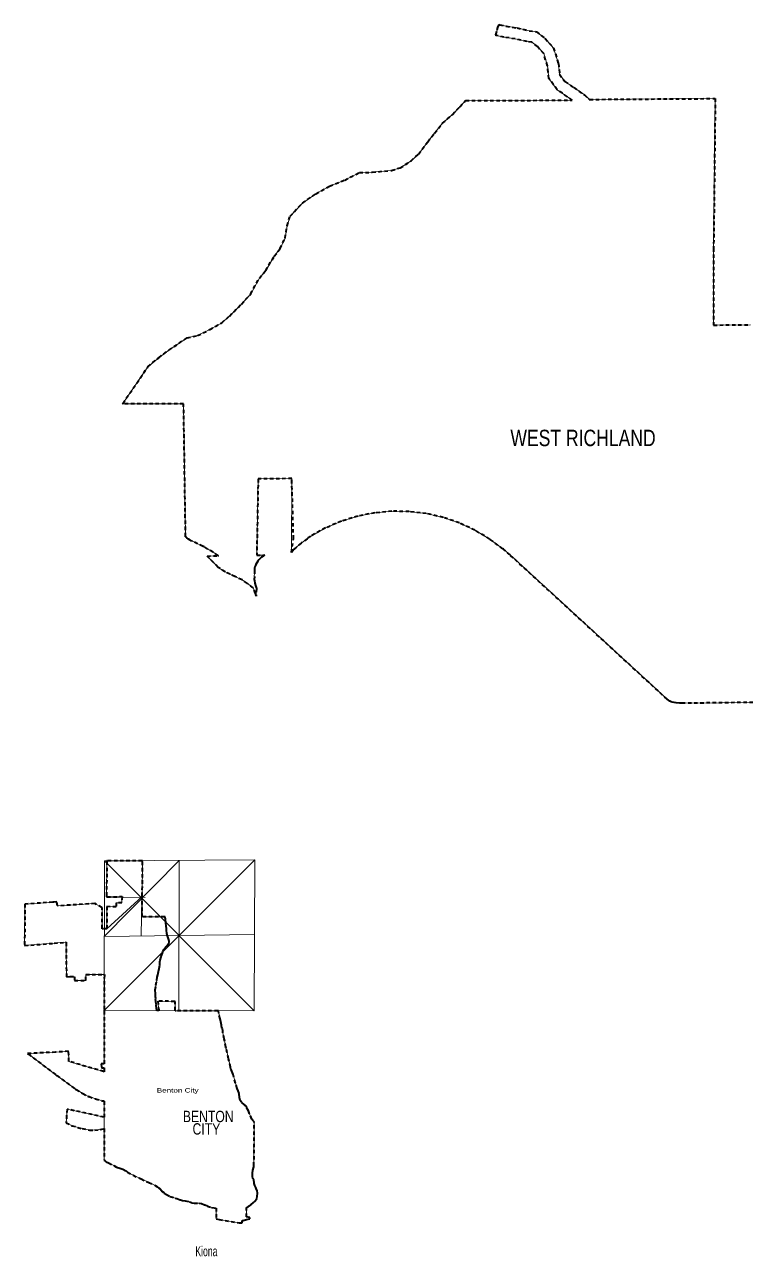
# Model space of a CAD drawing. Header units: feet. Extents: x -903180 to 1023491, y -707744 to 564635.
# Drawn here: x 379277 to 404583, y -455056 to -411812 of the extents above; entities that cross this region are included whole.
import ezdxf

# ---------------------------------------------------------------- set-up
doc = ezdxf.new("R2010")
doc.units = ezdxf.units.FT
doc.header["$LTSCALE"] = 80
doc.linetypes.add('SHORT_DASHED', pattern=[2.7, 1.5, -1.2])
for name, color, linetype, lineweight in [('13', 7, 'SHORT_DASHED', 40), ('58', 7, 'Continuous', 13), ('63', 7, 'Continuous', 13)]:
    doc.layers.add(name, color=color, linetype=linetype, lineweight=lineweight)
for name, color, linetype in [('14', 7, 'Continuous'), ('16', 7, 'Continuous'), ('36', 7, 'Continuous')]:
    doc.layers.add(name, color=color, linetype=linetype)

msp = doc.modelspace()

# ---------------------------------------------------------------- linework, layer by layer
at = {"layer": '13'}
for p, q in [((393101.58, -416355.51), (393436.16, -415922.53)), ((389235.07, -429831.52), (389215.21, -429844.3)), ((384037.24, -444658.67), (384075.81, -444525.46)), ((382047.19, -449597.77), (382070.38, -449601.98))]:
    msp.add_line(p, q, dxfattribs=at)
for points in [[(393436.16, -415922.53), (393668.06, -415619.84), (393949.48, -415274.93), (394302.24, -414965.61), (394558.99, -414692.53), (394759.43, -414475.24), (398500.4, -414466.96), (398334.32, -414344.5), (397973.63, -414096.21), (397683.71, -413702.39), (397631.86, -413254.23), (397501.99, -412830.7), (397284.29, -412585.45), (397086.42, -412431.99), (396922.49, -412409.07), (396501.77, -412312.08), (396113.06, -412252.87), (395834.5, -412189.32), (395814.97, -412184.86), (395820.8, -412166.34), (395873.03, -412000.45), (395896.79, -411918.06), (395930.99, -411833.66), (395939.72, -411812.13), (395959.1, -411816.55), (396186.12, -411868.33), (396575.27, -411927.61), (396993.65, -412024.05), (397243.79, -412059.04), (397552.7, -412298.61), (397851.01, -412634.66), (398016.3, -413173.72), (398060.32, -413554.18), (398249.61, -413811.31), (398556.65, -414022.68), (398930.03, -414281.58), (399080.73, -414417.97), (399102.78, -414437.93), (399116.27, -414437.84), (403525.86, -414408.08), (403467.57, -419664.27), (403467.19, -422358.5), (404767.27, -422353.47)], [(389215.21, -429844.3), (389195.07, -429858.91), (388984.91, -430011.36), (388767.04, -430205.21), (388748.27, -430221.91), (388729.96, -430243.35), (388657.73, -430327.9), (388643.75, -430344.27), (388715.05, -429861.47), (388657, -427750.05), (387475, -427762.05), (387426.02, -430433.55), (387709.39, -430433.09), (387669.39, -430463.18), (387650.06, -430473.6), (387595.74, -430509.39), (387545.46, -430550.67), (387499.78, -430596.97), (387459.18, -430647.8), (387424.12, -430702.59), (387394.97, -430760.74), (387379.59, -430801.63), (387372.51, -430820.45), (387365.51, -430841.63), (387361.66, -430853.28), (387350.94, -430899.86), (387347.49, -430928.17), (387345.1, -430947.77), (387344.83, -430968.17), (387340.72, -431287.23), (387340.44, -431308.57), (387342.19, -431327.23), (387342.2, -431327.37), (387356.36, -431418.14), (387379.92, -431506.94), (387405, -431572.74), (387412.35, -431592.04), (387412.26, -431612.74), (387411.12, -431875.28), (387382.59, -431781.43), (387297.3, -431584.49), (387099.47, -431434.94), (386911.09, -431304.14), (386656.99, -431182.99), (386487.63, -431108.48), (386318.22, -431024.59), (386073.37, -430865.83), (385913.03, -430697.35), (385686.71, -430468.08), (386067.16, -430462.64), (386088.69, -430462.33), (386067.16, -430447.56), (385893.69, -430328.59), (385579.59, -430150.06), (385560.07, -430138.96), (385539.59, -430129.12), (385165.3, -429949.31), (385125.3, -429930.23), (385086.16, -429911.56), (385027.06, -429875.57), (384972.04, -429833.59), (384946.93, -429810.17), (384928.14, -429792.64), (384927.83, -429771.51), (384858.57, -425130.55), (382727.28, -425129.44), (382710.93, -425129.43), (382724.65, -425109.43), (383605.31, -423825.26), (383984.73, -423505.72), (384342.8, -423236.91), (384982.96, -422806.59), (385349.41, -422728.77), (385784.12, -422520.81), (386195.8, -422282.37), (386469.95, -422044.47), (386888.58, -421622.63), (387213.83, -421268.19), (387519.3, -420710.98), (387739.85, -420442.71), (388043.6, -419944.9), (388248.85, -419669.05), (388419.46, -419308.15), (388490.36, -418877.32), (388596.04, -418536.9), (389033.65, -418076.79), (389498.5, -417750.28), (389986.48, -417480.99), (390516.71, -417268.85), (391029.58, -417009.02), (391484.15, -416995.83), (392156.27, -416928.34), (392461.57, -416839.31), (392846.52, -416597.17), (393101.58, -416355.51)], [(406144.72, -435593.5), (402456.67, -435636.37), (402402.71, -435635.76), (402274.81, -435636.21), (402137.68, -435622.81), (402002.7, -435595.15), (401974.74, -435583.77), (401925.46, -435558.9), (401879.04, -435529.02), (401836.01, -435494.45), (396320.51, -430429.7), (396109.23, -430250.03), (396089.32, -430233.1), (396069.23, -430218.04), (395605.64, -429870.7), (395086.81, -429560.9), (394538.45, -429307.03), (393966.56, -429111.86), (393377.39, -428977.55), (392777.42, -428905.56), (392173.21, -428896.68), (391571.38, -428951), (390978.52, -429067.93), (390401.14, -429246.2), (389845.55, -429483.84), (389317.84, -429778.25), (389235.07, -429831.52)], [(384075.81, -444525.46), (384114.73, -444412.31), (384125.41, -444357.5), (384164.6, -444283.31), (384248.15, -444179.8), (384327.8, -444081.98), (384330.89, -444075.5), (384347.01, -444034.24), (384351.19, -443998.03), (384342.25, -443943.98), (384303.1, -443833.04), (384271.89, -443719.15), (384254.08, -443591.77), (384257.37, -443549.94), (384242.97, -443457.84), (384238.15, -443340.66), (384223.23, -443218.46), (384216.9, -443156.34), (384214.87, -443136.32), (384190.78, -443136.42), (383405.71, -443139.43), (383405.97, -442444.4), (383405.98, -442424.4), (383406.21, -442404.4), (383420.02, -441184.36), (383420.25, -441164.35), (383398.76, -441164.52), (382178.54, -441174.41), (382158.87, -441174.57), (382158.82, -441194.57), (382155.69, -442415.6), (382155.64, -442434.81), (382175.64, -442434.79), (382695.62, -442424.34), (382690.35, -442639.93), (382490.35, -442640.01), (382493.03, -442781.98), (382163.05, -442778.38), (382163.58, -443556.52), (382022.64, -443557.58), (382002.77, -443557.47), (382002.82, -443537.47), (382004.61, -442841.14), (382004.66, -442821.42), (381984.19, -442809.34), (381744.01, -442667.63), (380426.27, -442753.27), (380404.57, -442609.49), (380301.75, -442618.79), (380281.56, -442620.61), (380261.75, -442621.96), (379282.96, -442688.69), (379276.78, -444144.08), (380312.23, -444063.5), (380711.81, -444027.91), (380731.87, -444026.12), (380732.06, -444046.13), (380743.39, -445236.96), (380876.99, -445226.11), (381027.81, -445236.64), (381030.3, -445365.41), (381423.62, -445366), (381429.59, -445165.53), (382043.45, -445159.98), (382075.73, -445159.69), (382075.62, -445179.8), (382068.38, -446400.16), (382068.26, -446420.16), (382070.28, -446440.16), (382071.55, -448277.1), (382071.57, -448297.1), (382048.7, -448297.09), (381968.66, -448297.03), (381970.42, -448438.15), (382048.61, -448439.81), (382069.47, -448440.25), (382069.58, -448460.23), (382070.1, -448556.05), (382070.21, -448575.66), (382050.21, -448569.77), (380829.75, -448210.27), (380820.05, -447855.86), (380365.63, -447886.72), (379400.83, -447936.16), (379382.42, -447937.1), (379400.83, -447950.94), (380366.91, -448677.1), (380398.59, -448700.91), (380406.91, -448706.94), (381045.95, -449170.36), (381066.23, -449185.06), (381085.95, -449197.22), (381323.43, -449343.65), (381499.21, -449431.18), (381519.96, -449441.51), (381539.21, -449448.49), (381762.28, -449529.36), (382013.22, -449591.6), (382047.19, -449597.77)], [(386910.5, -453798.42), (386947.46, -453793.95), (387065.3, -453766.81), (387182.19, -453739.66), (387183.55, -453689.68), (387063.15, -453666.83), (387061.44, -453336.94), (387121.07, -453312.08), (387141.08, -453295.96), (387221.14, -453247.54), (387311.11, -453164.97), (387353.09, -453126.69), (387424.95, -453030.13), (387442.72, -452959.82), (387454.26, -452831.31), (387439.94, -452761.09), (387405.46, -452670.87), (387393.28, -452632.76), (387356.9, -452566.63), (387340.55, -452492.41), (387340.47, -452472.33), (387330.03, -452367.98), (387291.72, -452321.93), (387281.42, -452255.7), (387274.94, -452137.29), (387294.59, -452032.84), (387325.59, -451908.7), (387329.81, -451891.8), (387329.86, -451868.7), (387333.25, -450351.91), (387333.3, -450332.23), (387313.87, -450311.91), (387285.66, -450282.41), (387261.45, -450250.37), (387259.37, -450234.32), (387168.37, -450055.93), (387133.85, -449949.64), (387081.27, -449847.42), (387077.16, -449825.36), (387040.88, -449781.3), (387024.78, -449769.3), (386996.53, -449731.24), (386885.83, -449645.26), (386847.46, -449583.15), (386816.92, -449472.83), (386804.33, -449332.35), (386775.89, -449244.11), (386739.43, -449159.91), (386680.5, -448973.39), (386597.05, -448676.55), (386576.72, -448608.36), (386522.04, -448482.05), (386505.72, -448413.85), (386440.36, -448124.97), (386348.55, -447741.82), (386344.43, -447715.75), (386287.06, -447414.8), (386238.07, -447208.18), (386231.79, -447141.95), (386219.42, -447057.68), (386205.32, -447043.67), (386188.86, -446941.33), (386170.32, -446820.94), (386143.82, -446716.63), (386090.87, -446520.06), (386082.08, -446452.96), (386079.98, -446436.96), (386059.46, -446436.89), (384583.11, -446431.52), (384563.11, -446431.45), (384563.27, -446411.99), (384565.57, -446124.22), (384565.73, -446104.24), (384544.05, -446104.04), (383956.96, -446098.71), (383988.67, -446428.86), (383936.23, -446427.9), (383917.36, -446427.56), (383914.1, -446407.54), (383904.4, -446348.1), (383890.75, -446206.19), (383885.23, -446094.65), (383875.76, -446045.02), (383882.96, -446000.81), (383875.39, -445946.84), (383877.42, -445826.53), (383864.89, -445703.48), (383884.03, -445534.87), (383916.11, -445372.86), (383919.55, -445363.96), (383930.15, -445257.75), (383948.79, -445176.7), (383978.82, -445058.9), (384005.01, -444951.21), (384024.45, -444823.95), (384026.68, -444720.3), (384037.24, -444658.67)], [(382070.38, -449601.98), (382070.41, -449621.4), (382074.04, -450166.71), (380767.38, -449888.39), (380731.71, -450364.83), (380941.31, -450469.44), (381300.61, -450572.49), (381555.3, -450620.02), (381735.88, -450620.02), (381934.53, -450601.95), (382070.12, -450571.2), (382073.88, -451659.7), (382073.92, -451683.95), (382087.95, -451693.93), (382140.57, -451731.37), (382221.01, -451777.29), (382405.99, -451871.08), (382502.49, -451918.96), (382615.04, -451962.78), (382719.52, -451998.59), (382838.14, -452058.45), (382890.45, -452094.42), (383089.56, -452208.23), (383364.97, -452337.87), (383634.34, -452461.51), (383859.48, -452563.2), (383972.16, -452641.15), (383976.22, -452655.18), (384032.54, -452689.14), (384036.58, -452695.15), (384050.65, -452701.13), (384109.12, -452773.21), (384167.48, -452815.2), (384181.59, -452833.22), (384254.03, -452883.18), (384384.72, -452949.03), (384567.57, -453012.71), (384621.8, -453026.59), (384744.4, -453076.41), (384814.71, -453096.26), (384913.08, -453110.01), (385061.68, -453139.67), (385130, -453165.56), (385146.09, -453173.54), (385230.44, -453193.36), (385409, -453186.79), (385485.3, -453200.62), (385599.85, -453246.43), (385666.17, -453272.33), (385694.34, -453292.32), (385839.01, -453342.07), (385929.36, -453355.84), (385997.14, -453359.43), (385997.89, -453734.04), (386101.58, -453763.84), (386812.24, -453881.06), (386913.18, -453873.85), (386910.5, -453798.42)]]:
    msp.add_lwpolyline(points, dxfattribs=at)
at = {"layer": '58'}
for points in [[(404767.27, -422353.47), (403467.19, -422358.5), (403467.57, -419664.27), (403525.86, -414408.08), (399116.27, -414437.84), (399102.78, -414437.93), (399080.73, -414417.97), (398930.03, -414281.58), (398556.65, -414022.68), (398249.61, -413811.31), (398060.32, -413554.18), (398016.3, -413173.72), (397851.01, -412634.66), (397552.7, -412298.61), (397243.79, -412059.04), (396993.65, -412024.05), (396575.27, -411927.61), (396186.12, -411868.33), (395959.1, -411816.55), (395939.72, -411812.13), (395930.99, -411833.66), (395896.79, -411918.06), (395873.03, -412000.45), (395820.8, -412166.34), (395814.97, -412184.86), (395834.5, -412189.32)], [(395834.5, -412189.32), (396113.06, -412252.87), (396501.77, -412312.08), (396922.49, -412409.07), (397086.42, -412431.99), (397284.29, -412585.45), (397501.99, -412830.7), (397631.86, -413254.23), (397683.71, -413702.39), (397973.63, -414096.21), (398334.32, -414344.5), (398500.4, -414466.96), (394759.43, -414475.24), (394558.99, -414692.53), (394302.24, -414965.61), (393949.48, -415274.93), (393668.06, -415619.84), (393436.16, -415922.53), (393101.58, -416355.51), (392846.52, -416597.17), (392461.57, -416839.31), (392156.27, -416928.34), (391484.15, -416995.83), (391029.58, -417009.02), (390516.71, -417268.85), (389986.48, -417480.99), (389498.5, -417750.28), (389033.65, -418076.79), (388596.04, -418536.9), (388490.36, -418877.32), (388419.46, -419308.15), (388248.85, -419669.05), (388043.6, -419944.9), (387739.85, -420442.71), (387519.3, -420710.98), (387213.83, -421268.19), (386888.58, -421622.63), (386469.95, -422044.47), (386195.8, -422282.37), (385784.12, -422520.81), (385349.41, -422728.77), (384982.96, -422806.59), (384342.8, -423236.91), (383984.73, -423505.72), (383605.31, -423825.26), (382724.65, -425109.43), (382710.93, -425129.43), (382727.28, -425129.44), (384858.57, -425130.55), (384927.83, -429771.51), (384928.14, -429792.64), (384946.93, -429810.17), (384972.04, -429833.59), (385027.06, -429875.57), (385086.16, -429911.56), (385125.3, -429930.23), (385165.3, -429949.31), (385539.59, -430129.12), (385560.07, -430138.96), (385579.59, -430150.06), (385893.69, -430328.59), (386067.16, -430447.56), (386088.69, -430462.33), (386067.16, -430462.64), (385686.71, -430468.08), (385913.03, -430697.35), (386073.37, -430865.83), (386318.22, -431024.59), (386487.63, -431108.48), (386656.99, -431182.99), (386911.09, -431304.14), (387099.47, -431434.94), (387297.3, -431584.49), (387382.59, -431781.43), (387411.12, -431875.28), (387412.26, -431612.74), (387412.35, -431592.04), (387405, -431572.74), (387379.92, -431506.94), (387356.36, -431418.14), (387342.2, -431327.37), (387342.19, -431327.23), (387340.44, -431308.57), (387340.72, -431287.23), (387344.83, -430968.17), (387345.1, -430947.77), (387347.49, -430928.17), (387350.94, -430899.86), (387361.66, -430853.28), (387365.51, -430841.63), (387372.51, -430820.45), (387379.59, -430801.63), (387394.97, -430760.74), (387424.12, -430702.59), (387459.18, -430647.8), (387499.78, -430596.97), (387545.46, -430550.67), (387595.74, -430509.39), (387650.06, -430473.6), (387669.39, -430463.18), (387709.39, -430433.09)], [(387709.39, -430433.09), (387426.02, -430433.55), (387475, -427762.05), (388657, -427750.05), (388643.83, -430327.9), (388643.75, -430344.27), (388657.73, -430327.9), (388729.96, -430243.35), (388748.27, -430221.91), (388767.04, -430205.21), (388984.91, -430011.36), (389195.07, -429858.91), (389215.21, -429844.3), (389235.07, -429831.52), (389317.84, -429778.25), (389845.55, -429483.84), (390401.14, -429246.2), (390978.52, -429067.93), (391571.38, -428951), (392173.21, -428896.68), (392777.42, -428905.56), (393377.39, -428977.55), (393966.56, -429111.86), (394538.45, -429307.03), (395086.81, -429560.9), (395605.64, -429870.7), (396069.23, -430218.04), (396089.32, -430233.1), (396109.23, -430250.03), (396320.51, -430429.7), (401836.01, -435494.45), (401879.04, -435529.02), (401925.46, -435558.9), (401974.74, -435583.77), (402002.7, -435595.15), (402137.68, -435622.81), (402274.81, -435636.21), (402402.71, -435635.76), (402456.67, -435636.37), (406144.72, -435593.5)], [(380281.56, -442620.61), (380261.75, -442621.96), (379282.96, -442688.69), (379276.78, -444144.08), (380312.23, -444063.5), (380711.81, -444027.91), (380731.87, -444026.12), (380732.06, -444046.13), (380743.39, -445236.96), (380876.99, -445226.11), (381027.81, -445236.64), (381030.3, -445365.41), (381423.62, -445366), (381429.59, -445165.53), (382043.45, -445159.98), (382075.73, -445159.69), (382075.62, -445179.8), (382068.38, -446400.16), (382068.26, -446420.16), (382070.28, -446440.16), (382071.55, -448277.1), (382071.57, -448297.1), (382048.7, -448297.09), (381968.66, -448297.03), (381970.42, -448438.15), (382048.61, -448439.81), (382069.47, -448440.25), (382069.58, -448460.23), (382070.1, -448556.05), (382070.21, -448575.66), (382050.21, -448569.77), (380829.75, -448210.27), (380820.05, -447855.86), (380365.63, -447886.72), (379400.83, -447936.16), (379382.42, -447937.1), (379400.83, -447950.94), (380366.91, -448677.1), (380398.59, -448700.91), (380406.91, -448706.94), (381045.95, -449170.36), (381066.23, -449185.06), (381085.95, -449197.22), (381323.43, -449343.65), (381499.21, -449431.18), (381519.96, -449441.51), (381539.21, -449448.49), (381762.28, -449529.36), (382013.22, -449591.6), (382047.19, -449597.77), (382070.38, -449601.98), (382070.41, -449621.4), (382073.88, -451659.7), (382073.92, -451683.95), (382087.95, -451693.93), (382140.57, -451731.37), (382221.01, -451777.29), (382405.99, -451871.08), (382502.49, -451918.96), (382615.04, -451962.78), (382719.52, -451998.59), (382838.14, -452058.45), (382890.45, -452094.42), (383089.56, -452208.23), (383364.97, -452337.87), (383634.34, -452461.51), (383859.48, -452563.2), (383972.16, -452641.15), (383976.22, -452655.18), (384032.54, -452689.14), (384036.58, -452695.15), (384050.65, -452701.13), (384109.12, -452773.21), (384167.48, -452815.2), (384181.59, -452833.22), (384254.03, -452883.18), (384384.72, -452949.03), (384567.57, -453012.71), (384621.8, -453026.59), (384744.4, -453076.41), (384814.71, -453096.26), (384913.08, -453110.01), (385061.68, -453139.67), (385130, -453165.56), (385146.09, -453173.54), (385230.44, -453193.36), (385409, -453186.79), (385485.3, -453200.62), (385599.85, -453246.43), (385666.17, -453272.33), (385694.34, -453292.32), (385839.01, -453342.07), (385929.36, -453355.84), (385997.14, -453359.43), (385997.89, -453734.04), (386101.58, -453763.84), (386812.24, -453881.06), (386913.18, -453873.85), (386910.5, -453798.42), (387182.19, -453739.66)], [(386885.83, -449645.26), (386847.46, -449583.15), (386816.92, -449472.83), (386804.33, -449332.35), (386775.89, -449244.11), (386739.43, -449159.91), (386680.5, -448973.39), (386597.05, -448676.55), (386576.72, -448608.36), (386522.04, -448482.05), (386505.72, -448413.85), (386440.36, -448124.97), (386348.55, -447741.82), (386344.43, -447715.75), (386287.06, -447414.8), (386238.07, -447208.18), (386231.79, -447141.95), (386219.42, -447057.68), (386205.32, -447043.67), (386188.86, -446941.33), (386170.32, -446820.94), (386143.82, -446716.63), (386090.87, -446520.06), (386082.08, -446452.96), (386079.98, -446436.96), (386059.46, -446436.89), (384583.11, -446431.52), (384563.11, -446431.45), (384563.27, -446411.99), (384565.57, -446124.22), (384565.73, -446104.24), (384544.05, -446104.04), (383956.96, -446098.71), (383988.67, -446428.86), (383936.23, -446427.9), (383917.36, -446427.56), (383914.1, -446407.54), (383904.4, -446348.1), (383890.75, -446206.19), (383885.23, -446094.65), (383875.76, -446045.02), (383882.96, -446000.81), (383875.39, -445946.84), (383877.42, -445826.53), (383864.89, -445703.48), (383884.03, -445534.87), (383916.11, -445372.86), (383919.55, -445363.96), (383930.15, -445257.75), (383948.79, -445176.7), (383978.82, -445058.9), (384005.01, -444951.21), (384024.45, -444823.95), (384026.68, -444720.3), (384037.24, -444658.67), (384075.81, -444525.46), (384114.73, -444412.31), (384125.41, -444357.5), (384164.6, -444283.31), (384248.15, -444179.8), (384327.8, -444081.98), (384330.89, -444075.5), (384347.01, -444034.24), (384351.19, -443998.03), (384342.25, -443943.98), (384303.1, -443833.04), (384271.89, -443719.15), (384254.08, -443591.77), (384257.37, -443549.94), (384242.97, -443457.84), (384238.15, -443340.66), (384223.23, -443218.46), (384216.9, -443156.34), (384214.87, -443136.32), (384190.78, -443136.42), (383405.71, -443139.43), (383405.97, -442444.4), (383405.98, -442424.4), (382163.58, -443556.52), (382022.64, -443557.58), (382002.77, -443557.47), (382002.82, -443537.47), (382004.61, -442841.14), (382004.66, -442821.42), (381984.19, -442809.34), (381744.01, -442667.63), (380426.27, -442753.27), (380404.57, -442609.49), (380301.75, -442618.79), (380281.56, -442620.61)], [(387182.19, -453739.66), (387183.55, -453689.68), (387063.15, -453666.83), (387061.44, -453336.94), (387121.07, -453312.08), (387141.08, -453295.96), (387221.14, -453247.54), (387311.11, -453164.97), (387353.09, -453126.69), (387424.95, -453030.13), (387442.72, -452959.82), (387454.26, -452831.31), (387439.94, -452761.09), (387405.46, -452670.87), (387393.28, -452632.76), (387356.9, -452566.63), (387340.55, -452492.41), (387340.47, -452472.33), (387330.03, -452367.98), (387291.72, -452321.93), (387281.42, -452255.7), (387274.94, -452137.29), (387294.59, -452032.84), (387325.59, -451908.7), (387329.81, -451891.8), (387329.86, -451868.7), (387333.25, -450351.91), (387333.3, -450332.23), (387313.87, -450311.91), (387285.66, -450282.41), (387261.45, -450250.37), (387259.37, -450234.32), (387168.37, -450055.93), (387133.85, -449949.64), (387081.27, -449847.42), (387077.16, -449825.36), (387040.88, -449781.3), (387024.78, -449769.3), (386996.53, -449731.24), (386885.83, -449645.26)]]:
    msp.add_lwpolyline(points, dxfattribs=at)
for points in [[(383405.98, -442424.4), (383420.25, -441164.35), (382158.87, -441174.57), (382155.64, -442434.81), (382695.62, -442424.34), (382690.35, -442639.93), (382490.35, -442640.01), (382493.03, -442781.98), (382163.05, -442778.38), (382163.58, -443556.52)], [(382074.04, -450166.71), (380767.38, -449888.39), (380731.71, -450364.83), (380941.31, -450469.44), (381300.61, -450572.49), (381555.3, -450620.02), (381732.62, -450614.39), (381934.53, -450601.95), (382066.19, -450575.12)]]:
    msp.add_lwpolyline(points, close=True, dxfattribs=at)
at = {"layer": '63'}
for p, q in [((382080.34, -441175.27), (382069.07, -446422.39)), ((384705.44, -441161.59), (382076.26, -443812.24)), ((382080.34, -441175.27), (387333.71, -446441.53)), ((384685.37, -446432.86), (384705.44, -441151.51)), ((383511.11, -442459.02), (382181.41, -442448.94)), ((383395.89, -442491.96), (383365.67, -443792.09)), ((387344.45, -443761.51), (382076.26, -443822.32))]:
    msp.add_line(p, q, dxfattribs=at)
for points in [[(382080.34, -441175.27), (387356.42, -441134.96), (382069.07, -446422.39), (387333.71, -446441.53), (387356.42, -441134.96)], [(382153.98, -442434.31), (382683.98, -442434.31), (382688.7, -442634.26), (382488.86, -442642.24)]]:
    msp.add_lwpolyline(points, dxfattribs=at)

# ---------------------------------------------------------------- texts
at = {"layer": '14', "width": 0.8}
for s, height, p in [('WEST RICHLAND', 576, (396332.36, -426610.26)), ('BENTON', 400, (384831.82, -450344.24)), ('CITY', 400, (385172.27, -450781.97))]:
    msp.add_text(s, height=height, dxfattribs=at).set_placement(p)
at = {"layer": '16', "width": 0.65}
msp.add_text('Kiona', height=350, dxfattribs=at).set_placement((385270.04, -455051.05))
at = {"layer": '36', "width": 1.35}
msp.add_text('Benton City', height=157.5, dxfattribs=at).set_placement((383915.49, -449305.01))

doc.saveas('drawing.dxf')
